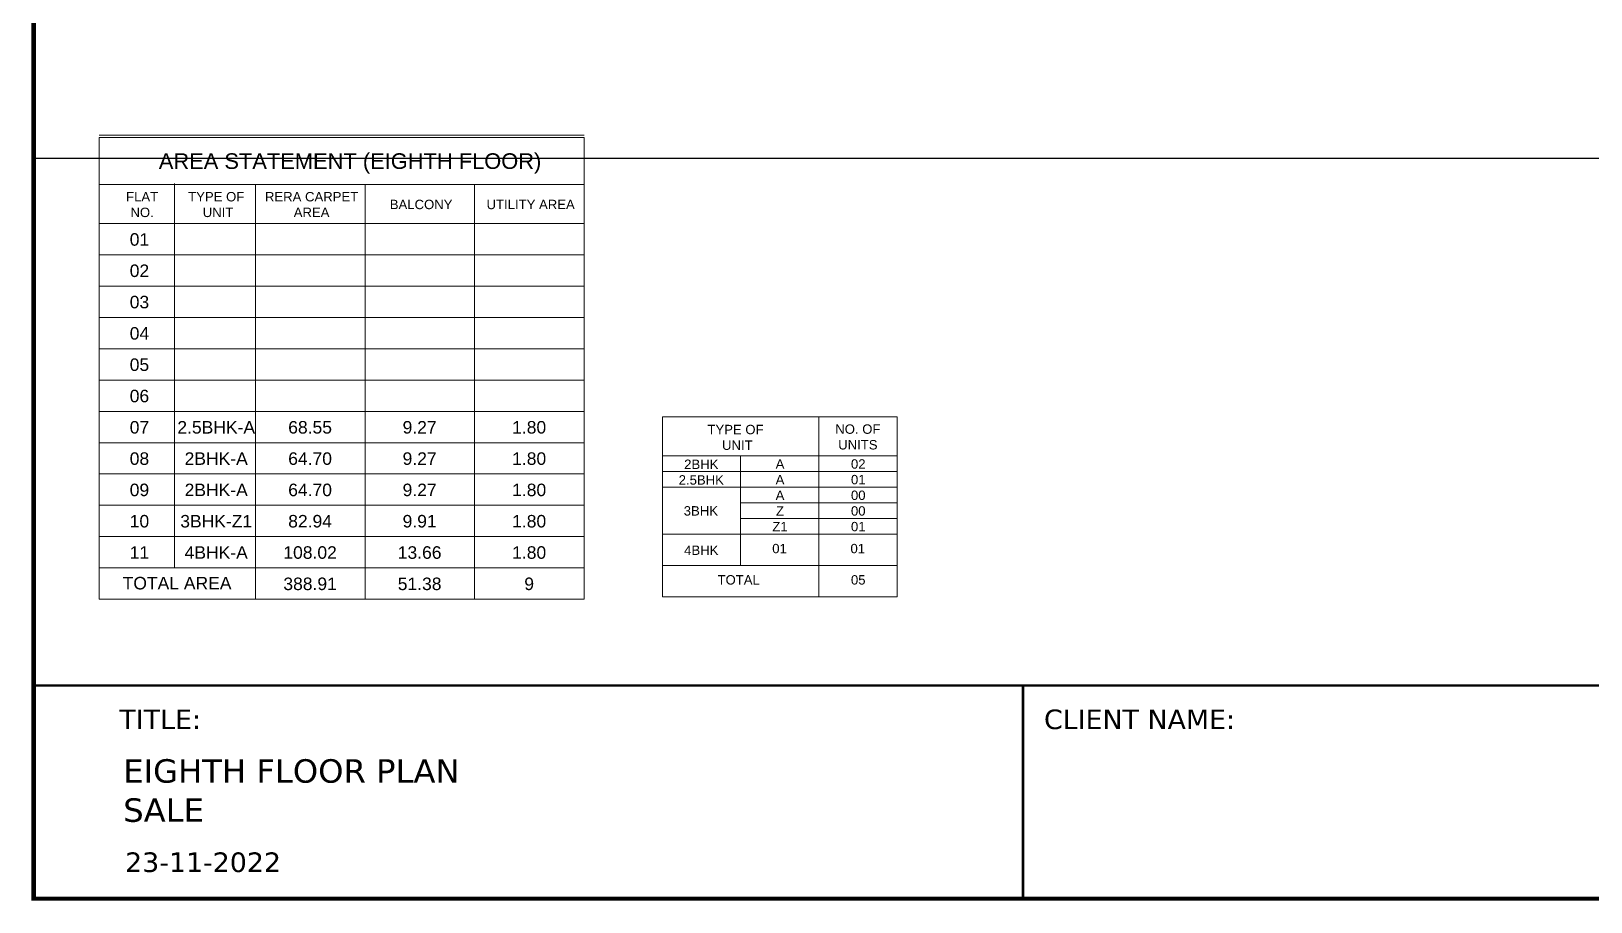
# Model space of a CAD drawing. Header units: inches. Extents: x 27644242 to 29005101, y -955243 to 216979.
# Drawn here: x 28689497 to 28739331, y -636576 to -608767 of the extents above; entities that cross this region are included whole.
import ezdxf

# ---------------------------------------------------------------- set-up
doc = ezdxf.new("R2010")
doc.units = ezdxf.units.IN
doc.header["$MEASUREMENT"] = 0
doc.layers.get('Defpoints').update_dxf_attribs({"color": 8})
doc.layers.add('ATA_FORMAT', color=7, linetype='Continuous', lineweight=50)
doc.layers.add('WALL', color=7, linetype='Continuous', lineweight=20)
doc.layers.add('ATA_FORMAT TEXT', color=7, linetype='Continuous')
doc.layers.add('text', color=7, linetype='Continuous')
doc.styles.add('AMITS', font='arial.ttf')
doc.styles.get("Standard").update_dxf_attribs({"font": 'swiss.ttf'})

msp = doc.modelspace()

# ---------------------------------------------------------------- linework, layer by layer
at = {"layer": 'ATA_FORMAT'}
for p, q in [((28798160.52801221, -629677.5925536994), (28689573.8114266, -629669.368935951)), ((28721178.50422521, -629669.4094170639, -1.917575e-09), (28721178.16681715, -636498.5609847764, -1.917575e-09))]:
    msp.add_line(p, q, dxfattribs=at)
at = {"layer": 'Defpoints', "linetype": 'Continuous', "const_width": 154.4264220221692}
msp.add_lwpolyline([(28798160.52801412, -562248.5609740848), (28798160.52801221, -636498.560974055), (28689573.8114266, -636498.5609717453), (28689573.81142851, -562248.5609717825)], close=True, dxfattribs=at)
at = {"layer": 'Defpoints', "color": 6, "ltscale": 500}
msp.add_lwpolyline([(28689580.45461959, -612820.5445665438), (28798167.17120425, -612820.5445665438), (28798167.17120425, -564525.348505975), (28689580.45461959, -564525.348505975)], close=True, dxfattribs=at)
at = {"layer": 'WALL', "ltscale": 500}
for p, q in [((28691664.85755008, -612083.5894500104), (28707164.85755008, -612083.5894500104)), ((28691664.85755008, -612160.4107535816), (28691664.85755008, -626910.0921807553)), ((28691664.85755008, -612160.4107535816), (28707164.85755008, -612160.4107535816)), ((28707164.85755008, -612160.4107535816), (28707164.85755008, -626910.0921807553)), ((28691664.85755008, -613660.0921807553), (28707164.85755008, -613660.0921807553)), ((28694075.22647661, -613634.4833026187), (28694075.22647661, -625884.4833026187)), ((28696664.85755008, -613660.0921807553), (28696664.85755008, -625910.0921807553)), ((28700164.85755008, -613660.0921807553), (28700164.85755008, -625910.0921807553)), ((28703664.85755008, -613660.0921807553), (28703664.85755008, -625910.0921807553)), ((28691664.85755008, -614910.0921807553), (28707164.85755008, -614910.0921807553)), ((28691664.85755008, -615910.0921807553), (28707164.85755008, -615910.0921807553)), ((28691664.85755008, -616910.0921807553), (28707164.85755008, -616910.0921807553)), ((28691664.85755008, -617910.0921807553), (28707164.85755008, -617910.0921807553)), ((28691664.85755008, -618910.0921807553), (28707164.85755008, -618910.0921807553)), ((28691664.85755008, -619910.0921807553), (28707164.85755008, -619910.0921807553)), ((28691664.85755008, -620910.0921807553), (28707164.85755008, -620910.0921807553)), ((28709664.85755055, -621083.2708771842), (28717164.85755055, -621083.2708771842)), ((28709664.85755055, -621083.2708771842), (28709664.85755055, -626833.2708771842)), ((28709664.85755055, -621083.2708771842), (28717164.85755055, -621083.2708771842)), ((28714664.85755055, -621083.2708771842), (28714664.85755055, -626833.2708771842)), ((28717164.85755055, -621083.2708771842), (28717164.85755055, -626833.2708771842)), ((28691664.85755008, -621910.0921807553), (28707164.85755008, -621910.0921807553)), ((28709664.85755055, -622333.2708771842), (28717164.85755055, -622333.2708771842)), ((28712164.85755055, -622333.2708771842), (28712164.85755055, -625833.2708771842)), ((28691664.85755008, -622910.0921807553), (28707164.85755008, -622910.0921807553)), ((28709664.85755055, -622833.2708771842), (28717164.85755055, -622833.2708771842)), ((28712164.85755055, -622833.2708771842), (28717164.85755055, -622833.2708771842)), ((28709664.85755055, -623333.2708771842), (28717164.85755055, -623333.2708771842)), ((28712164.85755055, -623333.2708771842), (28717164.85755055, -623333.2708771842)), ((28691664.85755008, -623910.0921807553), (28707164.85755008, -623910.0921807553)), ((28712164.85755055, -623833.2708771842), (28717164.85755055, -623833.2708771842)), ((28712164.85755055, -624333.2708771842), (28717164.85755055, -624333.2708771842)), ((28691664.85755008, -624910.0921807553), (28707164.85755008, -624910.0921807553)), ((28709664.85755055, -624833.2708771842), (28717164.85755055, -624833.2708771842)), ((28691664.85755008, -625910.0921807553), (28707164.85755008, -625910.0921807553)), ((28696664.85755008, -625910.0921807553), (28696664.85755008, -626910.0921807553)), ((28700164.85755008, -625910.0921807553), (28700164.85755008, -626910.0921807553)), ((28703664.85755008, -625910.0921807553), (28703664.85755008, -626910.0921807553)), ((28709664.85755055, -625833.2708771842), (28717164.85755055, -625833.2708771842)), ((28691664.85755008, -626910.0921807553), (28707164.85755008, -626910.0921807553)), ((28709664.85755055, -626833.2708771842), (28717164.85755055, -626833.2708771842))]:
    msp.add_line(p, q, dxfattribs=at)

# ---------------------------------------------------------------- texts
at = {"layer": 'ATA_FORMAT TEXT', "ltscale": 10, "attachment_point": 1, "rotation": 359.99716919179184}
for s, width, insert, char_height in [('{\\fVerdana|b0|i0|c0|p34;TITLE:}', 43.03389641996762, (28692313.52131506, -630434.620795683, -1.917575e-09), 625), ('{\\fVerdana|b0|i0|c0|p34;CLIENT NAME:}', 9651.650664459914, (28721857.74021192, -630434.6620774427, -1.917575e-09), 625), ('{\\fVerdana|b0|i0|c0|p34;EIGHTH FLOOR PLAN\\PSALE}', 22530.57236035541, (28692438.52131506, -632020.7015176499, -1.917575e-09), 750), ('{\\fVerdana|b0|i0|c0|p34;23-11-2022}', 25.6002801094013, (28692496.57184263, -634998.6268788809, -1.917575e-09), 625)]:
    msp.add_mtext_dynamic_manual_height_columns(s, width=width, gutter_width=9.687955009770244, heights=[0], dxfattribs=dict(at, insert=insert, char_height=char_height))
at = {"layer": 'text', "ltscale": 100, "attachment_point": 1, "style": 'AMITS'}
for s, insert, char_height, width in [('AREA STATEMENT (EIGHTH FLOOR)', (28693574.04856574, -612666.0647112491), 500, 15316.49951249361), ('\\pxqc;FLAT \\PNO.', (28692075.8008309, -613903.520771463), 300, 1930.349796574563), ('\\pxqc;TYPE OF\\P\\pt2; UNIT', (28694314.45398633, -613903.520771463), 300, 2189.063659064472), ('\\pxqc;RERA CARPET \\PAREA', (28696829.83875124, -613903.520771463), 300, 3252.524869401008), ('\\pxqc;BALCONY', (28700329.83875124, -614150.6661278998), 300, 3252.524869401008), ('\\pxqc;UTILITY AREA', (28703829.83875124, -614150.6661278998), 300, 3252.524869401008), ('\\pxqc;01', (28691990.38244953, -615218.828036494), 400, 1930.349796574563), ('\\pxqc;02', (28691990.38244953, -616218.828036494), 400, 1930.349796574563), ('\\pxqc;03', (28691990.38244953, -617218.828036494), 400, 1930.349796574563), ('\\pxqc;04', (28691990.38244953, -618218.828036494), 400, 1930.349796574563), ('\\pxqc;05', (28691990.38244953, -619218.828036494), 400, 1930.349796574563), ('\\pxqc;06', (28691990.38244953, -620218.828036494), 400, 1930.349796574563), ('\\pxqc;07', (28691990.38244953, -621218.828036494), 400, 1930.349796574563), ('\\pxqc;2.5BHK-A', (28694005.76721443, -621218.828036494), 400, 2805.349526595324), ('\\pxqc;68.55', (28697005.76721443, -621218.828036494), 400, 2805.349526595324), ('\\pxqc;9.27', (28700505.76721443, -621218.828036494), 400, 2805.349526595324), ('\\pxqc;1.80', (28704005.76721443, -621218.828036494), 400, 2805.349526595324), ('\\pxqc;TYPE OF\\P\\pt2; UNIT', (28709814.4539868, -621340.1610022113), 300, 4374.280071698129), ('\\pxqc;NO. OF UNITS', (28714946.57010202, -621326.6994678921), 300, 1930.349796574563), ('\\pxqc;08', (28691990.38244953, -622218.828036494), 400, 1930.349796574563), ('\\pxqc;2BHK-A', (28694005.76721443, -622218.828036494), 400, 2805.349526595324), ('\\pxqc;64.70', (28697005.76721443, -622218.828036494), 400, 2805.349526595324), ('\\pxqc;9.27', (28700505.76721443, -622218.828036494), 400, 2805.349526595324), ('\\pxqc;1.80', (28704005.76721443, -622218.828036494), 400, 2805.349526595324), ('\\pxqc;02', (28713271.15143986, -622440.0837183022), 300, 5305.349526595324), ('\\pxqc;2BHK', (28709505.7672149, -622449.9401468991), 300, 2805.349526595324), ('\\pxqc;A', (28710771.15143986, -622440.0837183022), 300, 5305.349526595324), ('\\pxqc;01', (28713271.15143986, -622940.0837183022), 300, 5305.349526595324), ('\\pxqc;09', (28691990.38244953, -623218.828036494), 400, 1930.349796574563), ('\\pxqc;2BHK-A', (28694005.76721443, -623218.828036494), 400, 2805.349526595324), ('\\pxqc;64.70', (28697005.76721443, -623218.828036494), 400, 2805.349526595324), ('\\pxqc;9.27', (28700505.76721443, -623218.828036494), 400, 2805.349526595324), ('\\pxqc;1.80', (28704005.76721443, -623218.828036494), 400, 2805.349526595324), ('\\pxqc;2.5BHK', (28709505.7672149, -622949.9401468991), 300, 2805.349526595324), ('\\pxqc;A', (28710771.15143986, -622940.0837183022), 300, 5305.349526595324), ('\\pxqc;A', (28710771.15143986, -623440.0837183022), 300, 5305.349526595324), ('\\pxqc;00', (28713271.15143986, -623440.0837183022), 300, 5305.349526595324), ('\\pxqc;10', (28691990.38244953, -624218.828036494), 400, 1930.349796574563), ('\\pxqc;3BHK-Z1', (28694005.76721443, -624218.828036494), 400, 2805.349526595324), ('\\pxqc;82.94', (28697005.76721443, -624218.828036494), 400, 2805.349526595324), ('\\pxqc;9.91', (28700505.76721443, -624218.828036494), 400, 2805.349526595324), ('\\pxqc;1.80', (28704005.76721443, -624218.828036494), 400, 2805.349526595324), ('\\pxqc;3BHK', (28709492.30568059, -623938.1604876998), 300, 2805.349526595324), ('\\pxqc;Z', (28710771.15143986, -623940.0837183022), 300, 5305.349526595324), ('\\pxqc;00', (28713271.15143986, -623940.0837183022), 300, 5305.349526595324), ('\\pxqc;Z1', (28710771.15143986, -624440.0837183022), 300, 5305.349526595324), ('\\pxqc;01', (28713271.15143986, -624440.0837183022), 300, 5305.349526595324), ('\\pxqc;11', (28691990.38244953, -625218.828036494), 400, 1930.349796574563), ('\\pxqc;4BHK-A', (28694005.76721443, -625218.828036494), 400, 2805.349526595324), ('\\pxqc;108.02', (28697005.76721443, -625218.828036494), 400, 2805.349526595324), ('\\pxqc;13.66', (28700505.76721443, -625218.828036494), 400, 2805.349526595324), ('\\pxqc;1.80', (28704005.76721443, -625218.828036494), 400, 2805.349526595324), ('\\pxqc;4BHK', (28709505.7672149, -625195.8528701549), 300, 2805.349526595324), ('\\pxqc;01', (28712005.7672149, -625142.0067329227), 300, 2805.349526595324), ('\\pxqc;01', (28714505.7672149, -625142.0067329227), 300, 2805.349526595324), ('\\pxqc;TOTAL AREA', (28691182.69039104, -626197.2895816009), 400, 5949.963940951973), ('\\pxqc;388.91', (28697005.76721443, -626218.828036494), 400, 2805.349526595324), ('\\pxqc;51.38', (28700505.76721443, -626218.828036494), 400, 2805.349526595324), ('\\pxqc;9', (28704005.76721443, -626218.828036494), 400, 2805.349526595324), ('\\pxqc;TOTAL', (28710700.47838474, -626142.0067329227), 300, 2805.349526595324), ('\\pxqc;{\\C1;05}', (28713271.15143986, -626142.0067329227), 300, 5305.349526595324)]:
    msp.add_mtext(s, dxfattribs=dict(at, insert=insert, char_height=char_height, width=width))

doc.saveas('drawing.dxf')
